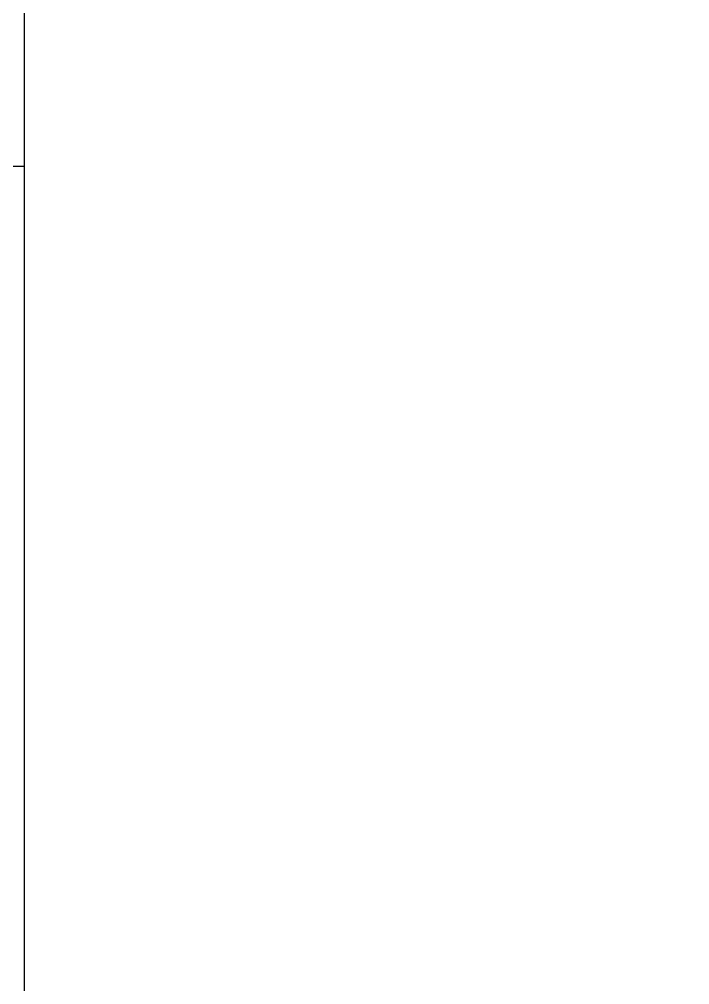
# Model space of a CAD drawing. Header units: millimetres. Extents: x 150937 to 394412, y 327166 to 584759.
# Drawn here: x 187146.9 to 187361.4, y 484244.9 to 484554 of the extents above; entities that cross this region are included whole.
import ezdxf

# ---------------------------------------------------------------- set-up
doc = ezdxf.new("R2010")
doc.units = ezdxf.units.MM

# ---------------------------------------------------------------- blocks, each defined once
blk = doc.blocks.new('C-1 DRUM SIDE')
at = {"color": 7, "linetype": 'Continuous', "lineweight": 25}
for q in [(-8.38, 0), (0, -500), (0, -500), (0, -500), (0, 0)]:
    blk.add_line((0, 0), q, dxfattribs=at)
blk = doc.blocks.new('coad_logo')
blk.add_lwpolyline([(650.38, 1565.77), (0, 1565.77), (0, 0)])

msp = doc.modelspace()

# ---------------------------------------------------------------- block references
for name, p in [('C-1 DRUM SIDE', (187148.354, 484506.858)), ('coad_logo', (187148.354, 483006.858))]:
    msp.add_blockref(name, p)

doc.saveas('drawing.dxf')
